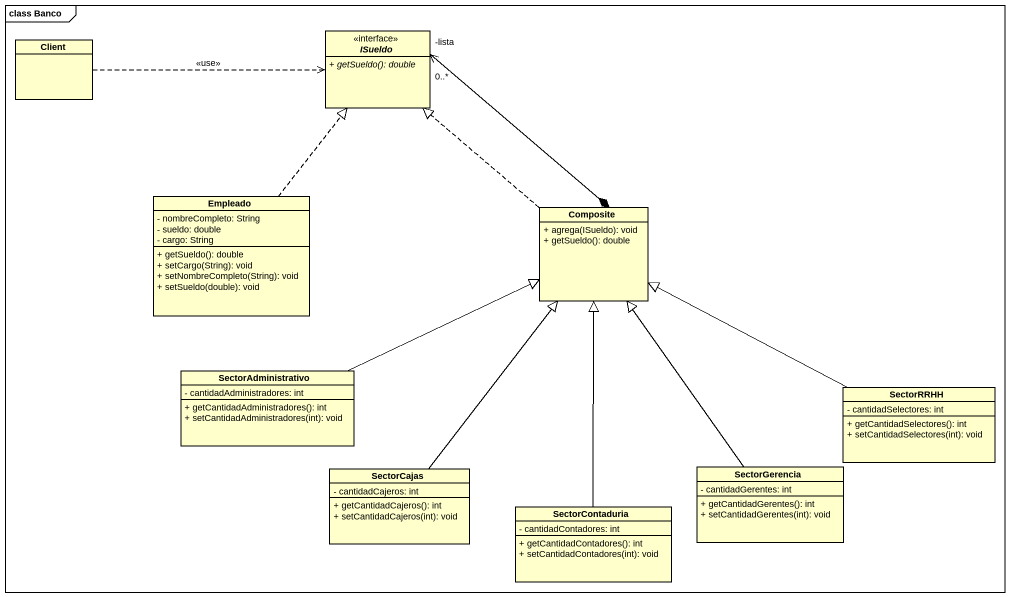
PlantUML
@startuml
mainframe class Banco
hide circle
hide empty members
skinparam classAttributeIconSize 0
class Client
interface ISueldo <<interface>> {
  {abstract} + getSueldo(): double
}
class Empleado {
  - nombreCompleto: String
  - sueldo: double
  - cargo: String
  + getSueldo(): double
  + setCargo(String): void
  + setNombreCompleto(String): void
  + setSueldo(double): void
}
class Composite {
  + agrega(ISueldo): void
  + getSueldo(): double
}
class SectorAdministrativo {
  - cantidadAdministradores: int
  + getCantidadAdministradores(): int
  + setCantidadAdministradores(int): void
}
class SectorRRHH {
  - cantidadSelectores: int
  + getCantidadSelectores(): int
  + setCantidadSelectores(int): void
}
class SectorCajas {
  - cantidadCajeros: int
  + getCantidadCajeros(): int
  + setCantidadCajeros(int): void
}
class SectorGerencia {
  - cantidadGerentes: int
  + getCantidadGerentes(): int
  + setCantidadGerentes(int): void
}
class SectorContaduria {
  - cantidadContadores: int
  + getCantidadContadores(): int
  + setCantidadContadores(int): void
}
Client .right.> ISueldo : <<use>>
ISueldo "-lista\n0..*" <--* Composite
Empleado .up.|> ISueldo
Composite .up.|> ISueldo
SectorAdministrativo -right-|> Composite
SectorRRHH -left-|> Composite
SectorCajas -up-|> Composite
SectorGerencia -up-|> Composite
SectorContaduria -up-|> Composite
@enduml
